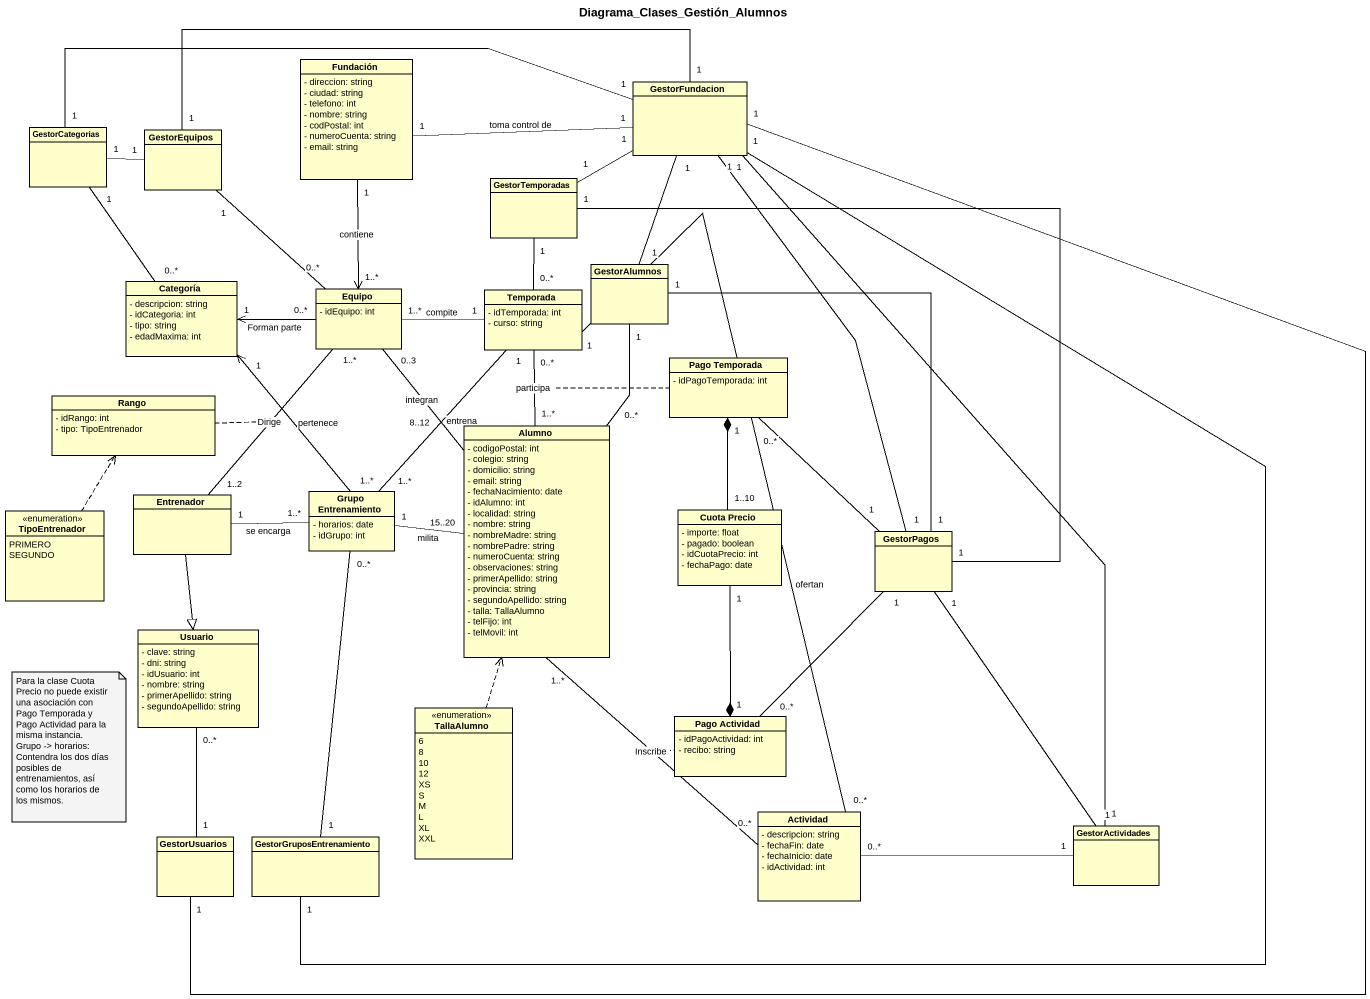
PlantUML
@startuml
title Diagrama_Clases_Gestión_Alumnos
hide circle
hide empty members
skinparam classAttributeIconSize 0
class Fundación {
  - direccion: string
  - ciudad: string
  - telefono: int
  - nombre: string
  - codPostal: int
  - numeroCuenta: string
  - email: string
}
class GestorFundacion
class GestorCategorias
class GestorEquipos
class GestorTemporadas
class Categoría {
  - descripcion: string
  - idCategoria: int
  - tipo: string
  - edadMaxima: int
}
class Equipo {
  - idEquipo: int
}
class Temporada {
  - idTemporada: int
  - curso: string
}
class GestorAlumnos
class "Pago Temporada" as Pago_Temporada {
  - idPagoTemporada: int
}
class Rango {
  - idRango: int
  - tipo: TipoEntrenador
}
class Alumno {
  - codigoPostal: int
  - colegio: string
  - domicilio: string
  - email: string
  - fechaNacimiento: date
  - idAlumno: int
  - localidad: string
  - nombre: string
  - nombreMadre: string
  - nombrePadre: string
  - numeroCuenta: string
  - observaciones: string
  - primerApellido: string
  - provincia: string
  - segundoApellido: string
  - talla: TallaAlumno
  - telFijo: int
  - telMovil: int
}
enum TipoEntrenador {
  PRIMERO
  SEGUNDO
}
class Entrenador
class "Grupo Entrenamiento" as Grupo_Entrenamiento {
  - horarios: date
  - idGrupo: int
}
class "Cuota Precio" as Cuota_Precio {
  - importe: float
  - pagado: boolean
  - idCuotaPrecio: int
  - fechaPago: date
}
class GestorPagos
class Usuario {
  - clave: string
  - dni: string
  - idUsuario: int
  - nombre: string
  - primerApellido: string
  - segundoApellido: string
}
enum TallaAlumno {
  6
  8
  10
  12
  XS
  S
  M
  L
  XL
  XXL
}
class "Pago Actividad" as Pago_Actividad {
  - idPagoActividad: int
  - recibo: string
}
class Actividad {
  - descripcion: string
  - fechaFin: date
  - fechaInicio: date
  - idActividad: int
}
class GestorActividades
class GestorUsuarios
class GestorGruposEntrenamiento
Fundación "1" -right- "1" GestorFundacion : toma control de
Fundación "1" --> "1..*" Equipo : contiene
GestorCategorias "1" -right- "1" GestorFundacion
GestorCategorias "1" -right- "1" GestorEquipos
GestorCategorias "1" -- "0..*" Categoría
GestorEquipos "1" -right- "1" GestorFundacion
GestorEquipos "1" -- "0..*" Equipo
GestorTemporadas "1" -right- "1" GestorFundacion
GestorTemporadas "1" -- "0..*" Temporada
GestorTemporadas "1" -- "1" GestorPagos
Categoría "1" <-right- "0..*" Equipo : Forman parte
Categoría "1" <-- "1..*" Grupo_Entrenamiento : pertenece
Equipo "1..*" -right- "1" Temporada : compite
Temporada "0..*" -- "1..*" Alumno : participa
(Temporada, Alumno) .. Pago_Temporada
GestorAlumnos "1" -up- "1" GestorFundacion
Pago_Temporada "0..*" -- "1" GestorPagos
Alumno "8..12" -up- "0..3" Equipo : integran
Alumno "0..*" -up- "1" GestorAlumnos
Alumno "15..20" -left- "1" Grupo_Entrenamiento : milita
Alumno "1..*" -- "0..*" Actividad : Inscribe
(Alumno, Actividad) .. Pago_Actividad
TipoEntrenador .up.> Rango
Entrenador "1..2" -up- "1..*" Equipo : Dirige
(Entrenador, Equipo) .. Rango
Entrenador "1" -right- "1..*" Grupo_Entrenamiento : se encarga
Entrenador --|> Usuario
Grupo_Entrenamiento "1..*" -up- "1" Temporada : entrena
Grupo_Entrenamiento "0..*" -- "1" GestorGruposEntrenamiento
Cuota_Precio "1..10" -up-* "1" Pago_Temporada
Cuota_Precio "1" --* "1" Pago_Actividad
GestorPagos "1" -up- "1" GestorFundacion
GestorPagos "1" -up- "1" GestorAlumnos
GestorPagos "1" -- "1" GestorActividades
Usuario "0..*" -- "1" GestorUsuarios
TallaAlumno .up.> Alumno
Pago_Actividad "0..*" -up- "1" GestorPagos
Actividad "0..*" -up- "1" Temporada : ofertan
Actividad "0..*" -right- "1" GestorActividades
GestorActividades "1" -up- "1" GestorFundacion
GestorUsuarios "1" -up- "1" GestorFundacion
GestorGruposEntrenamiento "1" -up- "1" GestorFundacion
note as N1
  Para la clase Cuota Precio no puede existir una asociación con Pago Temporada y Pago Actividad para la misma instancia.
  Grupo -> horarios: Contendra los dos días posibles de entrenamientos, así como los horarios de los mismos.
end note
@enduml
